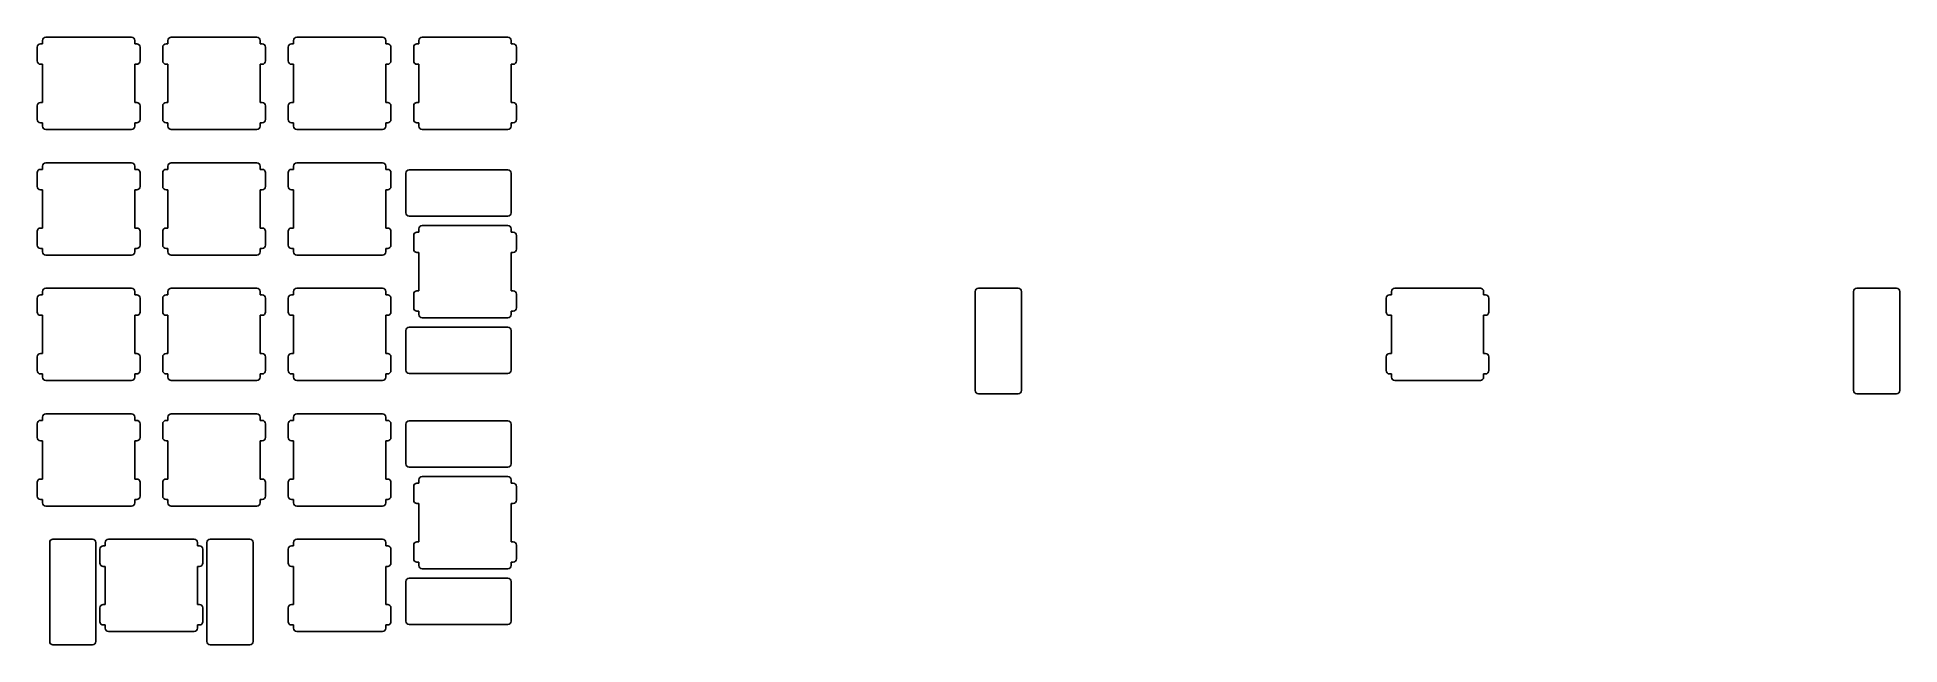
# Model space of a CAD drawing. Header units: millimetres. Extents: x 2 to 284, y -95 to -3.
import ezdxf

# ---------------------------------------------------------------- set-up
doc = ezdxf.new("R2010")
doc.units = ezdxf.units.MM

msp = doc.modelspace()

# ---------------------------------------------------------------- linework, layer by layer
for p, q in [((16.025, -2.525), (3.025, -2.525)), ((35.075, -2.525), (22.075, -2.525)), ((54.125, -2.525), (41.125, -2.525)), ((73.175, -2.525), (60.175, -2.525)), ((1.725, -4.025), (1.725, -6.125)), ((2.525, -3.525), (2.225, -3.525)), ((2.525, -3.025), (2.525, -3.525)), ((16.525, -3.525), (16.525, -3.025)), ((16.825, -3.525), (16.525, -3.525)), ((17.325, -6.125), (17.325, -4.025)), ((20.775, -4.025), (20.775, -6.125)), ((21.575, -3.525), (21.275, -3.525)), ((21.575, -3.025), (21.575, -3.525)), ((35.575, -3.525), (35.575, -3.025)), ((35.875, -3.525), (35.575, -3.525)), ((36.375, -6.125), (36.375, -4.025)), ((39.825, -4.025), (39.825, -6.125)), ((40.625, -3.525), (40.325, -3.525)), ((40.625, -3.025), (40.625, -3.525)), ((54.625, -3.525), (54.625, -3.025)), ((54.925, -3.525), (54.625, -3.525)), ((55.425, -6.125), (55.425, -4.025)), ((58.875, -4.025), (58.875, -6.125)), ((59.675, -3.525), (59.375, -3.525)), ((59.675, -3.025), (59.675, -3.525)), ((73.675, -3.525), (73.675, -3.025)), ((73.975, -3.525), (73.675, -3.525)), ((74.475, -6.125), (74.475, -4.025)), ((2.225, -6.625), (2.525, -6.625)), ((2.525, -6.625), (2.525, -12.425)), ((16.525, -12.425), (16.525, -6.625)), ((16.525, -6.625), (16.825, -6.625)), ((21.275, -6.625), (21.575, -6.625)), ((21.575, -6.625), (21.575, -12.425)), ((35.575, -12.425), (35.575, -6.625)), ((35.575, -6.625), (35.875, -6.625)), ((40.325, -6.625), (40.625, -6.625)), ((40.625, -6.625), (40.625, -12.425)), ((54.625, -12.425), (54.625, -6.625)), ((54.625, -6.625), (54.925, -6.625)), ((59.375, -6.625), (59.675, -6.625)), ((59.675, -6.625), (59.675, -12.425)), ((73.675, -12.425), (73.675, -6.625)), ((73.675, -6.625), (73.975, -6.625)), ((1.725, -12.925), (1.725, -15.025)), ((2.525, -12.425), (2.225, -12.425)), ((16.825, -12.425), (16.525, -12.425)), ((17.325, -15.025), (17.325, -12.925)), ((20.775, -12.925), (20.775, -15.025)), ((21.575, -12.425), (21.275, -12.425)), ((35.875, -12.425), (35.575, -12.425)), ((36.375, -15.025), (36.375, -12.925)), ((39.825, -12.925), (39.825, -15.025)), ((40.625, -12.425), (40.325, -12.425)), ((54.925, -12.425), (54.625, -12.425)), ((55.425, -15.025), (55.425, -12.925)), ((58.875, -12.925), (58.875, -15.025)), ((59.675, -12.425), (59.375, -12.425)), ((73.975, -12.425), (73.675, -12.425)), ((74.475, -15.025), (74.475, -12.925)), ((2.225, -15.525), (2.525, -15.525)), ((2.525, -15.525), (2.525, -16.025)), ((3.025, -16.525), (16.025, -16.525)), ((16.525, -16.025), (16.525, -15.525)), ((16.525, -15.525), (16.825, -15.525)), ((21.275, -15.525), (21.575, -15.525)), ((21.575, -15.525), (21.575, -16.025)), ((22.075, -16.525), (35.075, -16.525)), ((35.575, -16.025), (35.575, -15.525)), ((35.575, -15.525), (35.875, -15.525)), ((40.325, -15.525), (40.625, -15.525)), ((40.625, -15.525), (40.625, -16.025)), ((41.125, -16.525), (54.125, -16.525)), ((54.625, -16.025), (54.625, -15.525)), ((54.625, -15.525), (54.925, -15.525)), ((59.375, -15.525), (59.675, -15.525)), ((59.675, -15.525), (59.675, -16.025)), ((60.175, -16.525), (73.175, -16.525)), ((73.675, -16.025), (73.675, -15.525)), ((73.675, -15.525), (73.975, -15.525)), ((2.525, -22.575), (2.225, -22.575)), ((2.525, -22.075), (2.525, -22.575)), ((16.025, -21.575), (3.025, -21.575)), ((16.525, -22.575), (16.525, -22.075)), ((16.825, -22.575), (16.525, -22.575)), ((21.575, -22.575), (21.275, -22.575)), ((21.575, -22.075), (21.575, -22.575)), ((35.075, -21.575), (22.075, -21.575)), ((35.575, -22.575), (35.575, -22.075)), ((35.875, -22.575), (35.575, -22.575)), ((40.625, -22.575), (40.325, -22.575)), ((40.625, -22.075), (40.625, -22.575)), ((54.125, -21.575), (41.125, -21.575)), ((54.625, -22.575), (54.625, -22.075)), ((54.925, -22.575), (54.625, -22.575)), ((1.725, -23.075), (1.725, -25.175)), ((17.325, -25.175), (17.325, -23.075)), ((20.775, -23.075), (20.775, -25.175)), ((36.375, -25.175), (36.375, -23.075)), ((39.825, -23.075), (39.825, -25.175)), ((55.425, -25.175), (55.425, -23.075)), ((57.675, -23.162), (57.675, -29.162)), ((73.175, -22.662), (58.175, -22.662)), ((73.675, -29.162), (73.675, -23.162)), ((2.225, -25.675), (2.525, -25.675)), ((2.525, -25.675), (2.525, -31.475)), ((16.525, -31.475), (16.525, -25.675)), ((16.525, -25.675), (16.825, -25.675)), ((21.275, -25.675), (21.575, -25.675)), ((21.575, -25.675), (21.575, -31.475)), ((35.575, -31.475), (35.575, -25.675)), ((35.575, -25.675), (35.875, -25.675)), ((40.325, -25.675), (40.625, -25.675)), ((40.625, -25.675), (40.625, -31.475)), ((54.625, -31.475), (54.625, -25.675)), ((54.625, -25.675), (54.925, -25.675)), ((58.175, -29.662), (73.175, -29.662)), ((73.175, -31.1), (60.175, -31.1)), ((1.725, -31.975), (1.725, -34.075)), ((2.525, -31.475), (2.225, -31.475)), ((16.825, -31.475), (16.525, -31.475)), ((17.325, -34.075), (17.325, -31.975)), ((20.775, -31.975), (20.775, -34.075)), ((21.575, -31.475), (21.275, -31.475)), ((35.875, -31.475), (35.575, -31.475)), ((36.375, -34.075), (36.375, -31.975)), ((39.825, -31.975), (39.825, -34.075)), ((40.625, -31.475), (40.325, -31.475)), ((54.925, -31.475), (54.625, -31.475)), ((55.425, -34.075), (55.425, -31.975)), ((58.875, -32.6), (58.875, -34.7)), ((59.675, -32.1), (59.375, -32.1)), ((59.675, -31.6), (59.675, -32.1)), ((73.675, -32.1), (73.675, -31.6)), ((73.975, -32.1), (73.675, -32.1)), ((74.475, -34.7), (74.475, -32.6)), ((2.225, -34.575), (2.525, -34.575)), ((2.525, -34.575), (2.525, -35.075)), ((3.025, -35.575), (16.025, -35.575)), ((16.525, -35.075), (16.525, -34.575)), ((16.525, -34.575), (16.825, -34.575)), ((21.275, -34.575), (21.575, -34.575)), ((21.575, -34.575), (21.575, -35.075)), ((22.075, -35.575), (35.075, -35.575)), ((35.575, -35.075), (35.575, -34.575)), ((35.575, -34.575), (35.875, -34.575)), ((40.325, -34.575), (40.625, -34.575)), ((40.625, -34.575), (40.625, -35.075)), ((41.125, -35.575), (54.125, -35.575)), ((54.625, -35.075), (54.625, -34.575)), ((54.625, -34.575), (54.925, -34.575)), ((59.375, -35.2), (59.675, -35.2)), ((59.675, -35.2), (59.675, -41)), ((73.675, -41), (73.675, -35.2)), ((73.675, -35.2), (73.975, -35.2)), ((1.725, -42.125), (1.725, -44.225)), ((2.525, -41.625), (2.225, -41.625)), ((2.525, -41.125), (2.525, -41.625)), ((16.025, -40.625), (3.025, -40.625)), ((16.525, -41.625), (16.525, -41.125)), ((16.825, -41.625), (16.525, -41.625)), ((17.325, -44.225), (17.325, -42.125)), ((20.775, -42.125), (20.775, -44.225)), ((21.575, -41.625), (21.275, -41.625)), ((21.575, -41.125), (21.575, -41.625)), ((35.075, -40.625), (22.075, -40.625)), ((35.575, -41.625), (35.575, -41.125)), ((35.875, -41.625), (35.575, -41.625)), ((36.375, -44.225), (36.375, -42.125)), ((39.825, -42.125), (39.825, -44.225)), ((40.625, -41.625), (40.325, -41.625)), ((40.625, -41.125), (40.625, -41.625)), ((54.125, -40.625), (41.125, -40.625)), ((54.625, -41.625), (54.625, -41.125)), ((54.925, -41.625), (54.625, -41.625)), ((55.425, -44.225), (55.425, -42.125)), ((58.875, -41.5), (58.875, -43.6)), ((59.675, -41), (59.375, -41)), ((73.975, -41), (73.675, -41)), ((74.475, -43.6), (74.475, -41.5)), ((144.1375, -41.125), (144.1375, -56.125)), ((150.6375, -40.625), (144.6375, -40.625)), ((151.1375, -56.125), (151.1375, -41.125)), ((206.5125, -42.125), (206.5125, -44.225)), ((207.3125, -41.625), (207.0125, -41.625)), ((207.3125, -41.125), (207.3125, -41.625)), ((220.8125, -40.625), (207.8125, -40.625)), ((221.3125, -41.625), (221.3125, -41.125)), ((221.6125, -41.625), (221.3125, -41.625)), ((222.1125, -44.225), (222.1125, -42.125)), ((277.4875, -41.125), (277.4875, -56.125)), ((283.9875, -40.625), (277.9875, -40.625)), ((284.4875, -56.125), (284.4875, -41.125)), ((2.225, -44.725), (2.525, -44.725)), ((2.525, -44.725), (2.525, -50.525)), ((16.525, -50.525), (16.525, -44.725)), ((16.525, -44.725), (16.825, -44.725)), ((21.275, -44.725), (21.575, -44.725)), ((21.575, -44.725), (21.575, -50.525)), ((35.575, -50.525), (35.575, -44.725)), ((35.575, -44.725), (35.875, -44.725)), ((40.325, -44.725), (40.625, -44.725)), ((40.625, -44.725), (40.625, -50.525)), ((54.625, -50.525), (54.625, -44.725)), ((54.625, -44.725), (54.925, -44.725)), ((59.375, -44.1), (59.675, -44.1)), ((59.675, -44.1), (59.675, -44.6)), ((60.175, -45.1), (73.175, -45.1)), ((73.675, -44.6), (73.675, -44.1)), ((73.675, -44.1), (73.975, -44.1)), ((207.0125, -44.725), (207.3125, -44.725)), ((207.3125, -44.725), (207.3125, -50.525)), ((221.3125, -50.525), (221.3125, -44.725)), ((221.3125, -44.725), (221.6125, -44.725)), ((57.675, -47.038), (57.675, -53.038)), ((73.175, -46.538), (58.175, -46.538)), ((73.675, -53.038), (73.675, -47.038)), ((2.525, -50.525), (2.225, -50.525)), ((16.825, -50.525), (16.525, -50.525)), ((21.575, -50.525), (21.275, -50.525)), ((35.875, -50.525), (35.575, -50.525)), ((40.625, -50.525), (40.325, -50.525)), ((54.925, -50.525), (54.625, -50.525)), ((207.3125, -50.525), (207.0125, -50.525)), ((221.6125, -50.525), (221.3125, -50.525)), ((1.725, -51.025), (1.725, -53.125)), ((2.225, -53.625), (2.525, -53.625)), ((2.525, -53.625), (2.525, -54.125)), ((16.525, -54.125), (16.525, -53.625)), ((16.525, -53.625), (16.825, -53.625)), ((17.325, -53.125), (17.325, -51.025)), ((20.775, -51.025), (20.775, -53.125)), ((21.275, -53.625), (21.575, -53.625)), ((21.575, -53.625), (21.575, -54.125)), ((35.575, -54.125), (35.575, -53.625)), ((35.575, -53.625), (35.875, -53.625)), ((36.375, -53.125), (36.375, -51.025)), ((39.825, -51.025), (39.825, -53.125)), ((40.325, -53.625), (40.625, -53.625)), ((40.625, -53.625), (40.625, -54.125)), ((54.625, -54.125), (54.625, -53.625)), ((54.625, -53.625), (54.925, -53.625)), ((55.425, -53.125), (55.425, -51.025)), ((58.175, -53.538), (73.175, -53.538)), ((206.5125, -51.025), (206.5125, -53.125)), ((207.0125, -53.625), (207.3125, -53.625)), ((207.3125, -53.625), (207.3125, -54.125)), ((221.3125, -54.125), (221.3125, -53.625)), ((221.3125, -53.625), (221.6125, -53.625)), ((222.1125, -53.125), (222.1125, -51.025)), ((3.025, -54.625), (16.025, -54.625)), ((22.075, -54.625), (35.075, -54.625)), ((41.125, -54.625), (54.125, -54.625)), ((207.8125, -54.625), (220.8125, -54.625)), ((144.6375, -56.625), (150.6375, -56.625)), ((277.9875, -56.625), (283.9875, -56.625)), ((1.725, -61.175), (1.725, -63.275)), ((2.525, -60.675), (2.225, -60.675)), ((2.525, -60.175), (2.525, -60.675)), ((16.025, -59.675), (3.025, -59.675)), ((16.525, -60.675), (16.525, -60.175)), ((16.825, -60.675), (16.525, -60.675)), ((17.325, -63.275), (17.325, -61.175)), ((20.775, -61.175), (20.775, -63.275)), ((21.575, -60.675), (21.275, -60.675)), ((21.575, -60.175), (21.575, -60.675)), ((35.075, -59.675), (22.075, -59.675)), ((35.575, -60.675), (35.575, -60.175)), ((35.875, -60.675), (35.575, -60.675)), ((36.375, -63.275), (36.375, -61.175)), ((39.825, -61.175), (39.825, -63.275)), ((40.625, -60.675), (40.325, -60.675)), ((40.625, -60.175), (40.625, -60.675)), ((54.125, -59.675), (41.125, -59.675)), ((54.625, -60.675), (54.625, -60.175)), ((54.925, -60.675), (54.625, -60.675)), ((55.425, -63.275), (55.425, -61.175)), ((57.675, -61.262), (57.675, -67.262)), ((73.175, -60.762), (58.175, -60.762)), ((73.675, -67.262), (73.675, -61.262)), ((2.225, -63.775), (2.525, -63.775)), ((2.525, -63.775), (2.525, -69.575)), ((16.525, -69.575), (16.525, -63.775)), ((16.525, -63.775), (16.825, -63.775)), ((21.275, -63.775), (21.575, -63.775)), ((21.575, -63.775), (21.575, -69.575)), ((35.575, -69.575), (35.575, -63.775)), ((35.575, -63.775), (35.875, -63.775)), ((40.325, -63.775), (40.625, -63.775)), ((40.625, -63.775), (40.625, -69.575)), ((54.625, -69.575), (54.625, -63.775)), ((54.625, -63.775), (54.925, -63.775)), ((58.175, -67.762), (73.175, -67.762)), ((1.725, -70.075), (1.725, -72.175)), ((2.525, -69.575), (2.225, -69.575)), ((16.825, -69.575), (16.525, -69.575)), ((17.325, -72.175), (17.325, -70.075)), ((20.775, -70.075), (20.775, -72.175)), ((21.575, -69.575), (21.275, -69.575)), ((35.875, -69.575), (35.575, -69.575)), ((36.375, -72.175), (36.375, -70.075)), ((39.825, -70.075), (39.825, -72.175)), ((40.625, -69.575), (40.325, -69.575)), ((54.925, -69.575), (54.625, -69.575)), ((55.425, -72.175), (55.425, -70.075)), ((59.675, -70.2), (59.375, -70.2)), ((59.675, -69.7), (59.675, -70.2)), ((73.175, -69.2), (60.175, -69.2)), ((73.675, -70.2), (73.675, -69.7)), ((73.975, -70.2), (73.675, -70.2)), ((2.225, -72.675), (2.525, -72.675)), ((2.525, -72.675), (2.525, -73.175)), ((16.525, -73.175), (16.525, -72.675)), ((16.525, -72.675), (16.825, -72.675)), ((21.275, -72.675), (21.575, -72.675)), ((21.575, -72.675), (21.575, -73.175)), ((35.575, -73.175), (35.575, -72.675)), ((35.575, -72.675), (35.875, -72.675)), ((40.325, -72.675), (40.625, -72.675)), ((40.625, -72.675), (40.625, -73.175)), ((54.625, -73.175), (54.625, -72.675)), ((54.625, -72.675), (54.925, -72.675)), ((58.875, -70.7), (58.875, -72.8)), ((59.375, -73.3), (59.675, -73.3)), ((59.675, -73.3), (59.675, -79.1)), ((73.675, -79.1), (73.675, -73.3)), ((73.675, -73.3), (73.975, -73.3)), ((74.475, -72.8), (74.475, -70.7)), ((3.025, -73.675), (16.025, -73.675)), ((22.075, -73.675), (35.075, -73.675)), ((41.125, -73.675), (54.125, -73.675)), ((10.112, -78.725), (4.112, -78.725)), ((25.55, -78.725), (12.55, -78.725)), ((33.988, -78.725), (27.988, -78.725)), ((54.125, -78.725), (41.125, -78.725)), ((59.675, -79.1), (59.375, -79.1)), ((73.975, -79.1), (73.675, -79.1)), ((3.612, -79.225), (3.612, -94.225)), ((10.612, -94.225), (10.612, -79.225)), ((11.25, -80.225), (11.25, -82.325)), ((12.05, -79.725), (11.75, -79.725)), ((12.05, -79.225), (12.05, -79.725)), ((26.05, -79.725), (26.05, -79.225)), ((26.35, -79.725), (26.05, -79.725)), ((26.85, -82.325), (26.85, -80.225)), ((27.488, -79.225), (27.488, -94.225)), ((34.488, -94.225), (34.488, -79.225)), ((39.825, -80.225), (39.825, -82.325)), ((40.625, -79.725), (40.325, -79.725)), ((40.625, -79.225), (40.625, -79.725)), ((54.625, -79.725), (54.625, -79.225)), ((54.925, -79.725), (54.625, -79.725)), ((55.425, -82.325), (55.425, -80.225)), ((58.875, -79.6), (58.875, -81.7)), ((74.475, -81.7), (74.475, -79.6)), ((11.75, -82.825), (12.05, -82.825)), ((12.05, -82.825), (12.05, -88.625)), ((26.05, -88.625), (26.05, -82.825)), ((26.05, -82.825), (26.35, -82.825)), ((40.325, -82.825), (40.625, -82.825)), ((40.625, -82.825), (40.625, -88.625)), ((54.625, -88.625), (54.625, -82.825)), ((54.625, -82.825), (54.925, -82.825)), ((73.175, -84.638), (58.175, -84.638)), ((59.375, -82.2), (59.675, -82.2)), ((59.675, -82.2), (59.675, -82.7)), ((60.175, -83.2), (73.175, -83.2)), ((73.675, -82.7), (73.675, -82.2)), ((73.675, -82.2), (73.975, -82.2)), ((57.675, -85.138), (57.675, -91.138)), ((73.675, -91.138), (73.675, -85.138)), ((11.25, -89.125), (11.25, -91.225)), ((12.05, -88.625), (11.75, -88.625)), ((26.35, -88.625), (26.05, -88.625)), ((26.85, -91.225), (26.85, -89.125)), ((39.825, -89.125), (39.825, -91.225)), ((40.625, -88.625), (40.325, -88.625)), ((54.925, -88.625), (54.625, -88.625)), ((55.425, -91.225), (55.425, -89.125)), ((11.75, -91.725), (12.05, -91.725)), ((12.05, -91.725), (12.05, -92.225)), ((12.55, -92.725), (25.55, -92.725)), ((26.05, -92.225), (26.05, -91.725)), ((26.05, -91.725), (26.35, -91.725)), ((40.325, -91.725), (40.625, -91.725)), ((40.625, -91.725), (40.625, -92.225)), ((41.125, -92.725), (54.125, -92.725)), ((54.625, -92.225), (54.625, -91.725)), ((54.625, -91.725), (54.925, -91.725)), ((58.175, -91.638), (73.175, -91.638)), ((4.112, -94.725), (10.112, -94.725)), ((27.988, -94.725), (33.988, -94.725))]:
    msp.add_line(p, q)
for centre, start, end in [((3.025, -3.025), 90, 180), ((16.025, -3.025), 0, 90), ((22.075, -3.025), 90, 180), ((35.075, -3.025), 0, 90), ((41.125, -3.025), 90, 180), ((54.125, -3.025), 0, 90), ((60.175, -3.025), 90, 180), ((73.175, -3.025), 0, 90), ((2.225, -4.025), 90, 180), ((16.825, -4.025), 0, 90), ((21.275, -4.025), 90, 180), ((35.875, -4.025), 0, 90), ((40.325, -4.025), 90, 180), ((54.925, -4.025), 0, 90), ((59.375, -4.025), 90, 180), ((73.975, -4.025), 0, 90), ((2.225, -6.125), 180, 270), ((16.825, -6.125), 270, 0), ((21.275, -6.125), 180, 270), ((35.875, -6.125), 270, 0), ((40.325, -6.125), 180, 270), ((54.925, -6.125), 270, 0), ((59.375, -6.125), 180, 270), ((73.975, -6.125), 270, 0), ((2.225, -12.925), 90, 180), ((16.825, -12.925), 0, 90), ((21.275, -12.925), 90, 180), ((35.875, -12.925), 0, 90), ((40.325, -12.925), 90, 180), ((54.925, -12.925), 0, 90), ((59.375, -12.925), 90, 180), ((73.975, -12.925), 0, 90), ((2.225, -15.025), 180, 270), ((3.025, -16.025), 180, 270), ((16.025, -16.025), 270, 0), ((16.825, -15.025), 270, 0), ((21.275, -15.025), 180, 270), ((22.075, -16.025), 180, 270), ((35.075, -16.025), 270, 0), ((35.875, -15.025), 270, 0), ((40.325, -15.025), 180, 270), ((41.125, -16.025), 180, 270), ((54.125, -16.025), 270, 0), ((54.925, -15.025), 270, 0), ((59.375, -15.025), 180, 270), ((60.175, -16.025), 180, 270), ((73.175, -16.025), 270, 0), ((73.975, -15.025), 270, 0), ((2.225, -23.075), 90, 180), ((3.025, -22.075), 90, 180), ((16.025, -22.075), 0, 90), ((16.825, -23.075), 0, 90), ((21.275, -23.075), 90, 180), ((22.075, -22.075), 90, 180), ((35.075, -22.075), 0, 90), ((35.875, -23.075), 0, 90), ((40.325, -23.075), 90, 180), ((41.125, -22.075), 90, 180), ((54.125, -22.075), 0, 90), ((54.925, -23.075), 0, 90), ((2.225, -25.175), 180, 270), ((16.825, -25.175), 270, 0), ((21.275, -25.175), 180, 270), ((35.875, -25.175), 270, 0), ((40.325, -25.175), 180, 270), ((54.925, -25.175), 270, 0), ((58.175, -23.162), 90, 180), ((73.175, -23.162), 0, 90), ((58.175, -29.162), 180, 270), ((60.175, -31.6), 90, 180), ((73.175, -29.162), 270, 0), ((73.175, -31.6), 0, 90), ((2.225, -31.975), 90, 180), ((16.825, -31.975), 0, 90), ((21.275, -31.975), 90, 180), ((35.875, -31.975), 0, 90), ((40.325, -31.975), 90, 180), ((54.925, -31.975), 0, 90), ((59.375, -32.6), 90, 180), ((73.975, -32.6), 0, 90), ((2.225, -34.075), 180, 270), ((3.025, -35.075), 180, 270), ((16.025, -35.075), 270, 0), ((16.825, -34.075), 270, 0), ((21.275, -34.075), 180, 270), ((22.075, -35.075), 180, 270), ((35.075, -35.075), 270, 0), ((35.875, -34.075), 270, 0), ((40.325, -34.075), 180, 270), ((41.125, -35.075), 180, 270), ((54.125, -35.075), 270, 0), ((54.925, -34.075), 270, 0), ((59.375, -34.7), 180, 270), ((73.975, -34.7), 270, 0), ((2.225, -42.125), 90, 180), ((3.025, -41.125), 90, 180), ((16.025, -41.125), 0, 90), ((16.825, -42.125), 0, 90), ((21.275, -42.125), 90, 180), ((22.075, -41.125), 90, 180), ((35.075, -41.125), 0, 90), ((35.875, -42.125), 0, 90), ((40.325, -42.125), 90, 180), ((41.125, -41.125), 90, 180), ((54.125, -41.125), 0, 90), ((54.925, -42.125), 0, 90), ((59.375, -41.5), 90, 180), ((73.975, -41.5), 0, 90), ((144.6375, -41.125), 90, 180), ((150.6375, -41.125), 0, 90), ((207.0125, -42.125), 90, 180), ((207.8125, -41.125), 90, 180), ((220.8125, -41.125), 0, 90), ((221.6125, -42.125), 0, 90), ((277.9875, -41.125), 90, 180), ((283.9875, -41.125), 0, 90), ((2.225, -44.225), 180, 270), ((16.825, -44.225), 270, 0), ((21.275, -44.225), 180, 270), ((35.875, -44.225), 270, 0), ((40.325, -44.225), 180, 270), ((54.925, -44.225), 270, 0), ((59.375, -43.6), 180, 270), ((60.175, -44.6), 180, 270), ((73.175, -44.6), 270, 0), ((73.975, -43.6), 270, 0), ((207.0125, -44.225), 180, 270), ((221.6125, -44.225), 270, 0), ((58.175, -47.038), 90, 180), ((73.175, -47.038), 0, 90), ((2.225, -51.025), 90, 180), ((16.825, -51.025), 0, 90), ((21.275, -51.025), 90, 180), ((35.875, -51.025), 0, 90), ((40.325, -51.025), 90, 180), ((54.925, -51.025), 0, 90), ((207.0125, -51.025), 90, 180), ((221.6125, -51.025), 0, 90), ((2.225, -53.125), 180, 270), ((16.825, -53.125), 270, 0), ((21.275, -53.125), 180, 270), ((35.875, -53.125), 270, 0), ((40.325, -53.125), 180, 270), ((54.925, -53.125), 270, 0), ((58.175, -53.038), 180, 270), ((73.175, -53.038), 270, 0), ((207.0125, -53.125), 180, 270), ((221.6125, -53.125), 270, 0), ((3.025, -54.125), 180, 270), ((16.025, -54.125), 270, 0), ((22.075, -54.125), 180, 270), ((35.075, -54.125), 270, 0), ((41.125, -54.125), 180, 270), ((54.125, -54.125), 270, 0), ((144.6375, -56.125), 180, 270), ((150.6375, -56.125), 270, 0), ((207.8125, -54.125), 180, 270), ((220.8125, -54.125), 270, 0), ((277.9875, -56.125), 180, 270), ((283.9875, -56.125), 270, 0), ((2.225, -61.175), 90, 180), ((3.025, -60.175), 90, 180), ((16.025, -60.175), 0, 90), ((16.825, -61.175), 0, 90), ((21.275, -61.175), 90, 180), ((22.075, -60.175), 90, 180), ((35.075, -60.175), 0, 90), ((35.875, -61.175), 0, 90), ((40.325, -61.175), 90, 180), ((41.125, -60.175), 90, 180), ((54.125, -60.175), 0, 90), ((54.925, -61.175), 0, 90), ((58.175, -61.262), 90, 180), ((73.175, -61.262), 0, 90), ((2.225, -63.275), 180, 270), ((16.825, -63.275), 270, 0), ((21.275, -63.275), 180, 270), ((35.875, -63.275), 270, 0), ((40.325, -63.275), 180, 270), ((54.925, -63.275), 270, 0), ((58.175, -67.262), 180, 270), ((73.175, -67.262), 270, 0), ((2.225, -70.075), 90, 180), ((16.825, -70.075), 0, 90), ((21.275, -70.075), 90, 180), ((35.875, -70.075), 0, 90), ((40.325, -70.075), 90, 180), ((54.925, -70.075), 0, 90), ((59.375, -70.7), 90, 180), ((60.175, -69.7), 90, 180), ((73.175, -69.7), 0, 90), ((73.975, -70.7), 0, 90), ((2.225, -72.175), 180, 270), ((3.025, -73.175), 180, 270), ((16.025, -73.175), 270, 0), ((16.825, -72.175), 270, 0), ((21.275, -72.175), 180, 270), ((22.075, -73.175), 180, 270), ((35.075, -73.175), 270, 0), ((35.875, -72.175), 270, 0), ((40.325, -72.175), 180, 270), ((41.125, -73.175), 180, 270), ((54.125, -73.175), 270, 0), ((54.925, -72.175), 270, 0), ((59.375, -72.8), 180, 270), ((73.975, -72.8), 270, 0), ((4.112, -79.225), 90, 180), ((10.112, -79.225), 0, 90), ((12.55, -79.225), 90, 180), ((25.55, -79.225), 0, 90), ((27.988, -79.225), 90, 180), ((33.988, -79.225), 0, 90), ((41.125, -79.225), 90, 180), ((54.125, -79.225), 0, 90), ((59.375, -79.6), 90, 180), ((73.975, -79.6), 0, 90), ((11.75, -80.225), 90, 180), ((26.35, -80.225), 0, 90), ((40.325, -80.225), 90, 180), ((54.925, -80.225), 0, 90), ((59.375, -81.7), 180, 270), ((73.975, -81.7), 270, 0), ((11.75, -82.325), 180, 270), ((26.35, -82.325), 270, 0), ((40.325, -82.325), 180, 270), ((54.925, -82.325), 270, 0), ((58.175, -85.138), 90, 180), ((60.175, -82.7), 180, 270), ((73.175, -82.7), 270, 0), ((73.175, -85.138), 0, 90), ((11.75, -89.125), 90, 180), ((26.35, -89.125), 0, 90), ((40.325, -89.125), 90, 180), ((54.925, -89.125), 0, 90), ((11.75, -91.225), 180, 270), ((12.55, -92.225), 180, 270), ((25.55, -92.225), 270, 0), ((26.35, -91.225), 270, 0), ((40.325, -91.225), 180, 270), ((41.125, -92.225), 180, 270), ((54.125, -92.225), 270, 0), ((54.925, -91.225), 270, 0), ((58.175, -91.138), 180, 270), ((73.175, -91.138), 270, 0), ((4.112, -94.225), 180, 270), ((10.112, -94.225), 270, 0), ((27.988, -94.225), 180, 270), ((33.988, -94.225), 270, 0)]:
    msp.add_arc(centre, 0.5, start, end)

doc.saveas('drawing.dxf')
